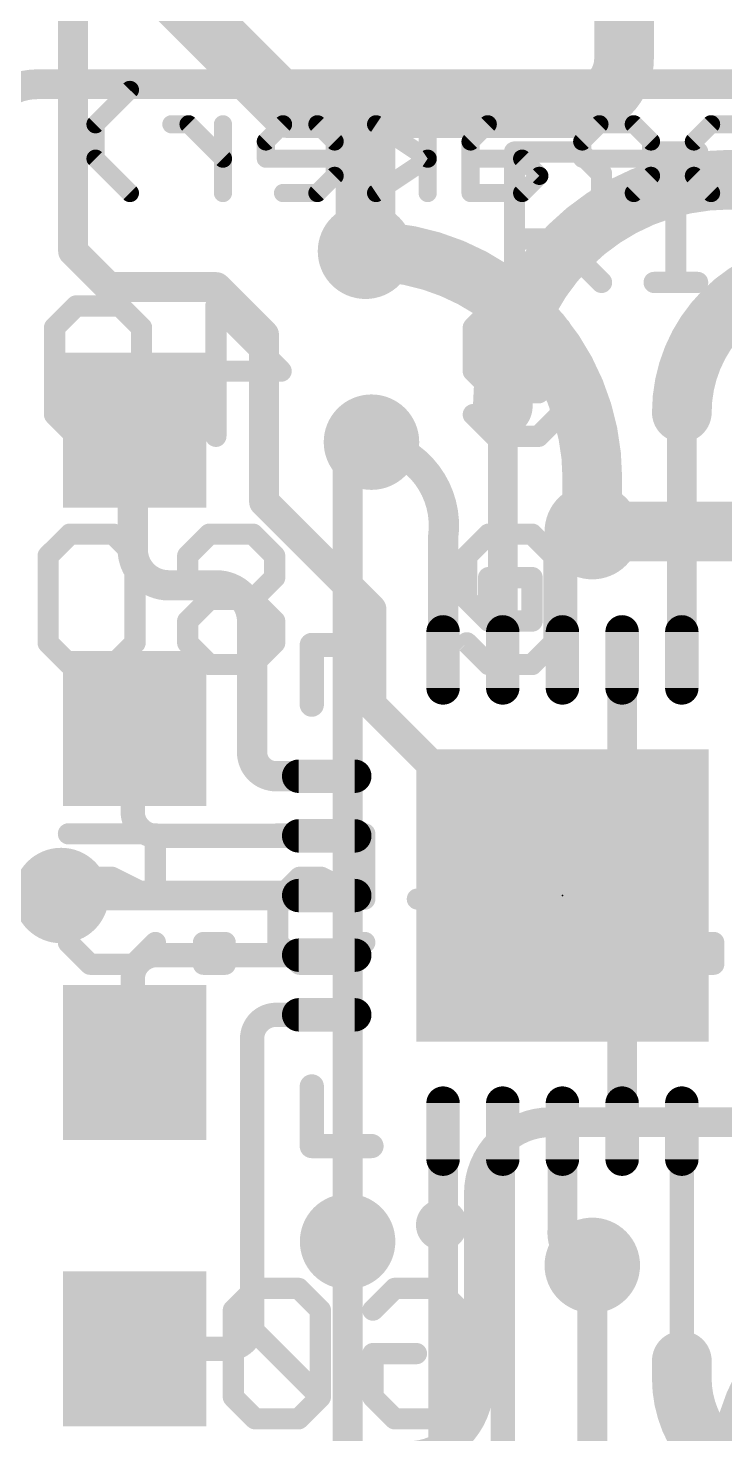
# Model space of a CAD drawing. Extents: x 0 to 23.1, y -0.1 to 28.2.
# Drawn here: x 6.02 to 11.86, y 9.49 to 21.27 of the extents above; entities that cross this region are included whole.
import ezdxf

# ---------------------------------------------------------------- set-up
doc = ezdxf.new("R2010")
doc.units = 0
for name, color, linetype in [('1', 12, 'CONTINUOUS'), ('16', 132, 'CONTINUOUS'), ('18', 110, 'CONTINUOUS'), ('21', 40, 'CONTINUOUS'), ('22', 6, 'CONTINUOUS'), ('23', 53, 'CONTINUOUS')]:
    doc.layers.add(name, color=color, linetype=linetype)

# ---------------------------------------------------------------- blocks, each defined once
blk = doc.blocks.new('RECT')
blk.add_solid([(-0.5, -0.5), (0.5, -0.5), (-0.5, 0.5), (0.5, 0.5)])
blk = doc.blocks.new('RECT44800X120000R100')
at = {"const_width": 0.14}
blk.add_lwpolyline([(0.07, -0.235), (0.07, 0.235, 0.4142), (0, 0.305), (0, 0.305, 0.4142), (-0.07, 0.235), (-0.07, -0.235, 0.4142), (0, -0.305), (0, -0.305, 0.4142)], format="xyb", close=True, dxfattribs=at)
blk.add_solid([(-0.0254, -0.2604), (0.0254, -0.2604), (-0.0254, 0.2604), (0.0254, 0.2604)])
blk = doc.blocks.new('ROUNDV')
at = {"const_width": 0.5}
blk.add_lwpolyline([(0, -0.25, 1), (0, 0.25, 1), (0, -0.25)], format="xyb", dxfattribs=at)

msp = doc.modelspace()

# ---------------------------------------------------------------- linework, layer by layer
at = {"layer": '1'}
for points, const_width in [([(11.016, 22), (11.016, 21.016)], 0.5), ([(6.9, 21.9), (8, 20.8)], 0.5), ([(6.4, 19.4), (6.4, 21.4)], 0.25), ([(8.2, 20.6), (8, 20.8)], 0.5), ([(9, 20.6), (8.2, 20.6)], 0.5), ([(10.6, 20.6), (9, 20.6)], 0.5), ([(8.85, 19.4), (8.85, 20.45)], 0.5), ([(11.9, 20), (18.8, 20)], 0.5), ([(6.7, 19.1), (6.4, 19.4)], 0.25), ([(7.6, 19.1), (6.7, 19.1)], 0.25), ([(8, 18.7), (7.6, 19.1)], 0.25), ([(8, 18.6), (8, 18.7)], 0.25), ([(8, 17.3), (8, 18.6)], 0.25), ([(10, 17.7), (10, 18.1)], 0.25), ([(11.5, 17.65), (11.5, 18.0484)], 0.25), ([(6.9, 16.9), (6.9, 17.884)], 0.254), ([(10, 15.975), (10, 17.7)], 0.25), ([(11.5, 15.975), (11.5, 17.65)], 0.25), ([(8.9, 16.4), (8, 17.3)], 0.25), ([(9.5, 15.975), (9.5, 17)], 0.254), ([(10.5, 16.8), (10.75, 17.05)], 0.25), ([(10.5, 15.975), (10.5, 16.8)], 0.25), ([(7.6, 16.6), (7.2, 16.6)], 0.254), ([(8.9, 15.6), (8.9, 16.4)], 0.25), ([(7.9, 15.2), (7.9, 16.3)], 0.254), ([(11, 15.975), (11, 15.1)], 0.25), ([(9.6, 14.9), (8.9, 15.6)], 0.25), ([(6.9, 14.7), (6.9, 15.384)], 0.2032), ([(11, 15.1), (10.8, 14.9)], 0.25), ([(8.525, 15), (8.1, 15)], 0.254), ([(10.8, 14.9), (9.6, 14.9)], 0.25), ([(10.8, 14.9), (10.8, 14.3)], 0.25), ([(8.525, 14.5), (7.1, 14.5)], 0.2032), ([(10.8, 14.3), (10.5, 14)], 0.25), ([(8.525, 14), (6.3, 14)], 0.25), ([(11, 13.5), (10.5, 14)], 0.25), ([(8.525, 13.5), (7.1, 13.5)], 0.2032), ([(11, 12.025), (11, 13.5)], 0.25), ([(6.9, 13.3), (6.9, 12.616)], 0.2032), ([(8.525, 13), (8.1, 13)], 0.2032), ([(7.9, 12.8), (7.9, 10.4)], 0.2032), ([(9.5, 8.4), (9.5, 12.025)], 0.25), ([(10.5, 12.025), (10.5, 11.2)], 0.25), ([(10, 12.025), (10, 8.9)], 0.2032), ([(11.5, 12.025), (11.5, 10.1)], 0.2032), ([(8.7, 11.1), (8.7, 9.8)], 0.25), ([(7.7, 10.2), (6.916, 10.2)], 0.2032), ([(11.5, 10.1), (11.5, 9.9516)], 0.5), ([(8.7, 9.3), (8.7, 9.8)], 0.25)]:
    msp.add_lwpolyline(points, dxfattribs=dict(at, const_width=const_width))
for points, const_width in [([(10.6, 20.6, 0.4142), (11.016, 21.016)], 0.5), ([(11.141, 21.016, 1), (10.891, 21.016)], 0.25), ([(10.891, 21.016, 1), (11.141, 21.016)], 0.25), ([(8.0884, 20.8884, 1), (7.9116, 20.7116)], 0.25), ([(7.9116, 20.7116, 1), (8.0884, 20.8884)], 0.25), ([(8.2, 20.725, 1), (8.2, 20.475)], 0.25), ([(8.1116, 20.5116, 1), (8.2884, 20.6884)], 0.25), ([(9, 20.6, 0.4142), (8.85, 20.45)], 0.5), ([(9, 20.725, 1), (9, 20.475)], 0.25), ([(9, 20.475, 1), (9, 20.725)], 0.25), ([(9, 20.475, 1), (9, 20.725)], 0.25), ([(10.6, 20.725, 1), (10.6, 20.475)], 0.25), ([(10.6, 20.475, 1), (10.6, 20.725)], 0.25), ([(8.975, 20.45, 1), (8.725, 20.45)], 0.25), ([(8.725, 20.45, 1), (8.975, 20.45)], 0.25), ([(11.9, 20, 0.4142), (10, 18.1)], 0.5), ([(11.9, 20.125, 1), (11.9, 19.875)], 0.25), ([(11.9, 19.875, 1), (11.9, 20.125)], 0.25), ([(6.4442, 19.4442, 1), (6.3558, 19.3558)], 0.125), ([(6.3375, 19.4, 1), (6.4625, 19.4)], 0.125), ([(8.725, 19.4, 1), (8.975, 19.4)], 0.25), ([(12.7, 19.2484, 0.4142), (11.5, 18.0484)], 0.5), ([(6.7, 19.1625, 1), (6.7, 19.0375)], 0.125), ([(6.6558, 19.0558, 1), (6.7442, 19.1442)], 0.125), ([(7.6442, 19.1442, 1), (7.5558, 19.0558)], 0.125), ([(7.6, 19.0375, 1), (7.6, 19.1625)], 0.125), ([(8.0625, 18.7, 1), (7.9375, 18.7)], 0.125), ([(7.9558, 18.6558, 1), (8.0442, 18.7442)], 0.125), ([(8.0625, 18.6, 1), (7.9375, 18.6)], 0.125), ([(7.9375, 18.6, 1), (8.0625, 18.6)], 0.125), ([(9.875, 18.1, 1), (10.125, 18.1)], 0.25), ([(10.0625, 18.1, 1), (9.9375, 18.1)], 0.125), ([(11.375, 18.0484, 1), (11.625, 18.0484)], 0.25), ([(11.5625, 18.0484, 1), (11.4375, 18.0484)], 0.125), ([(6.916, 17.9, 0.4142), (6.9, 17.884)], 0.254), ([(6.9635, 17.884, 1), (6.8365, 17.884)], 0.127), ([(6.8365, 17.884, 1), (6.9635, 17.884)], 0.127), ([(6.916, 17.8365, 1), (6.916, 17.9635)], 0.127), ([(9.5, 17, 0.4142), (8.9, 17.8)], 0.254), ([(8.909, 17.8629, 1), (8.891, 17.7371)], 0.127), ([(10.0625, 17.7, 1), (9.9375, 17.7)], 0.125), ([(9.9375, 17.7, 1), (10.0625, 17.7)], 0.125), ([(11.5625, 17.65, 1), (11.4375, 17.65)], 0.125), ([(11.4375, 17.65, 1), (11.5625, 17.65)], 0.125), ([(8.0442, 17.3442, 1), (7.9558, 17.2558)], 0.125), ([(7.9375, 17.3, 1), (8.0625, 17.3)], 0.125), ([(9.5635, 17, 1), (9.4365, 17)], 0.127), ([(10.7942, 17.0058, 1), (10.7058, 17.0942)], 0.125), ([(6.9, 16.9, 0.4142), (7.2, 16.6)], 0.254), ([(6.9635, 16.9, 1), (6.8365, 16.9)], 0.127), ([(9.4371, 17.009, 1), (9.5629, 16.991)], 0.127), ([(6.8365, 16.9, 1), (6.9635, 16.9)], 0.127), ([(10.5625, 16.8, 1), (10.4375, 16.8)], 0.125), ([(10.4558, 16.8442, 1), (10.5442, 16.7558)], 0.125), ([(7.2, 16.6635, 1), (7.2, 16.5365)], 0.127), ([(7.2, 16.5365, 1), (7.2, 16.6635)], 0.127), ([(7.9, 16.3, 0.4142), (7.6, 16.6)], 0.254), ([(7.6, 16.6635, 1), (7.6, 16.5365)], 0.127), ([(7.6, 16.5365, 1), (7.6, 16.6635)], 0.127), ([(8.9625, 16.4, 1), (8.8375, 16.4)], 0.125), ([(8.8558, 16.3558, 1), (8.9442, 16.4442)], 0.125), ([(7.9635, 16.3, 1), (7.8365, 16.3)], 0.127), ([(7.8365, 16.3, 1), (7.9635, 16.3)], 0.127), ([(9.4365, 15.975, 1), (9.5635, 15.975)], 0.127), ([(9.9375, 15.975, 1), (10.0625, 15.975)], 0.125), ([(10.4375, 15.975, 1), (10.5625, 15.975)], 0.125), ([(11.0625, 15.975, 1), (10.9375, 15.975)], 0.125), ([(11.4375, 15.975, 1), (11.5625, 15.975)], 0.125), ([(8.9442, 15.6442, 1), (8.8558, 15.5558)], 0.125), ([(8.8375, 15.6, 1), (8.9625, 15.6)], 0.125), ([(6.916, 15.4, 0.4142), (6.9, 15.384)], 0.2032), ([(6.9508, 15.384, 1), (6.8492, 15.384)], 0.1016), ([(6.916, 15.3492, 1), (6.916, 15.4508)], 0.1016), ([(6.8492, 15.384, 1), (6.9508, 15.384)], 0.1016), ([(7.9, 15.2, 0.4142), (8.1, 15)], 0.254), ([(7.9635, 15.2, 1), (7.8365, 15.2)], 0.127), ([(7.8365, 15.2, 1), (7.9635, 15.2)], 0.127), ([(11.0442, 15.0558, 1), (10.9558, 15.1442)], 0.125), ([(8.1, 15.0635, 1), (8.1, 14.9365)], 0.127), ([(8.1, 14.9365, 1), (8.1, 15.0635)], 0.127), ([(8.525, 14.9365, 1), (8.525, 15.0635)], 0.127), ([(10.9375, 15.1, 1), (11.0625, 15.1)], 0.125), ([(9.6, 14.9625, 1), (9.6, 14.8375)], 0.125), ([(9.5558, 14.8558, 1), (9.6442, 14.9442)], 0.125), ([(10.8625, 14.9, 1), (10.7375, 14.9)], 0.125), ([(10.7558, 14.9442, 1), (10.8442, 14.8558)], 0.125), ([(10.8, 14.8375, 1), (10.8, 14.9625)], 0.125), ([(6.9, 14.7, 0.4142), (7.1, 14.5)], 0.2032), ([(6.9508, 14.7, 1), (6.8492, 14.7)], 0.1016), ([(6.8492, 14.7, 1), (6.9508, 14.7)], 0.1016), ([(7.1, 14.5508, 1), (7.1, 14.4492)], 0.1016), ([(7.1, 14.4492, 1), (7.1, 14.5508)], 0.1016), ([(8.525, 14.4492, 1), (8.525, 14.5508)], 0.1016), ([(10.8442, 14.2558, 1), (10.7558, 14.3442)], 0.125), ([(10.7375, 14.3, 1), (10.8625, 14.3)], 0.125), ([(6.3, 14.0625, 1), (6.3, 13.9375)], 0.125), ([(8.525, 13.9375, 1), (8.525, 14.0625)], 0.125), ([(10.5442, 14.0442, 1), (10.4558, 13.9558)], 0.125), ([(10.4558, 14.0442, 1), (10.5442, 13.9558)], 0.125), ([(7.1, 13.5, 0.4142), (6.9, 13.3)], 0.2032), ([(7.1, 13.5508, 1), (7.1, 13.4492)], 0.1016), ([(7.1, 13.4492, 1), (7.1, 13.5508)], 0.1016), ([(8.525, 13.4492, 1), (8.525, 13.5508)], 0.1016), ([(11.0625, 13.5, 1), (10.9375, 13.5)], 0.125), ([(10.9558, 13.4558, 1), (11.0442, 13.5442)], 0.125), ([(6.9508, 13.3, 1), (6.8492, 13.3)], 0.1016), ([(6.8492, 13.3, 1), (6.9508, 13.3)], 0.1016), ([(8.1, 13, 0.4142), (7.9, 12.8)], 0.2032), ([(8.1, 13.0508, 1), (8.1, 12.9492)], 0.1016), ([(8.1, 12.9492, 1), (8.1, 13.0508)], 0.1016), ([(8.525, 12.9492, 1), (8.525, 13.0508)], 0.1016), ([(7.9508, 12.8, 1), (7.8492, 12.8)], 0.1016), ([(7.8492, 12.8, 1), (7.9508, 12.8)], 0.1016), ([(6.9, 12.616, 0.4142), (6.916, 12.6)], 0.2032), ([(6.9508, 12.616, 1), (6.8492, 12.616)], 0.1016), ([(6.8492, 12.616, 1), (6.9508, 12.616)], 0.1016), ([(6.916, 12.5492, 1), (6.916, 12.6508)], 0.1016), ([(9.5625, 12.025, 1), (9.4375, 12.025)], 0.125), ([(10.5625, 12.025, 1), (10.4375, 12.025)], 0.125), ([(10.0508, 12.025, 1), (9.9492, 12.025)], 0.1016), ([(10.9375, 12.025, 1), (11.0625, 12.025)], 0.125), ([(11.5508, 12.025, 1), (11.4492, 12.025)], 0.1016), ([(10.5, 11.2, 0.4142), (10.75, 10.9)], 0.25), ([(10.5622, 11.1943, 1), (10.4378, 11.2057)], 0.125), ([(8.7625, 11.1, 1), (8.6375, 11.1)], 0.125), ([(10.4375, 11.2, 1), (10.5625, 11.2)], 0.125), ([(10.7443, 10.8378, 1), (10.7557, 10.9622)], 0.125), ([(7.7, 10.2, 0.4142), (7.9, 10.4)], 0.2032), ([(7.9508, 10.4, 1), (7.8492, 10.4)], 0.1016), ([(7.8492, 10.4, 1), (7.9508, 10.4)], 0.1016), ([(6.916, 10.2508, 1), (6.916, 10.1492)], 0.1016), ([(7.7, 10.2508, 1), (7.7, 10.1492)], 0.1016), ([(7.7, 10.1492, 1), (7.7, 10.2508)], 0.1016), ([(11.625, 10.1, 1), (11.375, 10.1)], 0.25), ([(11.5, 9.9516, 0.4142), (12.4, 9.0516)], 0.5), ([(11.625, 9.9516, 1), (11.375, 9.9516)], 0.25), ([(11.4492, 10.1, 1), (11.5508, 10.1)], 0.1016), ([(11.375, 9.9516, 1), (11.625, 9.9516)], 0.25), ([(8.7625, 9.8, 1), (8.6375, 9.8)], 0.125), ([(8.6375, 9.8, 1), (8.7625, 9.8)], 0.125)]:
    msp.add_lwpolyline(points, format="xyb", dxfattribs=dict(at, const_width=const_width))
at = {"layer": '16'}
for points, const_width in [([(6.1, 20.8, 0.4142), (5.6, 20.3)], 0.25), ([(6.1, 20.8625, 1), (6.1, 20.7375)], 0.125), ([(6.1, 20.7375, 1), (6.1, 20.8625)], 0.125), ([(10.75, 17.5, 0.4142), (8.85, 19.4)], 0.5), ([(8.85, 19.525, 1), (8.85, 19.275)], 0.25), ([(8.9442, 17.7558, 1), (8.8558, 17.8442)], 0.125), ([(8.7625, 17.6, 1), (8.6375, 17.6)], 0.125), ([(8.6558, 17.6442, 1), (8.7442, 17.5558)], 0.125), ([(10.875, 17.5, 1), (10.625, 17.5)], 0.25), ([(10.625, 17.5, 1), (10.875, 17.5)], 0.25), ([(10.75, 17.175, 1), (10.75, 16.925)], 0.25), ([(10.625, 17.05, 1), (10.875, 17.05)], 0.25), ([(10.4, 12.1, 0.4142), (9.8, 11.5)], 0.25), ([(10.4, 12.1625, 1), (10.4, 12.0375)], 0.125), ([(10.4, 12.0375, 1), (10.4, 12.1625)], 0.125), ([(9.8625, 11.5, 1), (9.7375, 11.5)], 0.125), ([(9.7375, 11.5, 1), (9.8625, 11.5)], 0.125), ([(8.6375, 11.1, 1), (8.7625, 11.1)], 0.125), ([(10.8125, 10.9, 1), (10.6875, 10.9)], 0.125), ([(13.4, 10.6, 0.4142), (12, 9.2)], 0.5), ([(9.2, 9.3, 0.4142), (9.8, 9.9)], 0.25), ([(9.8625, 9.9, 1), (9.7375, 9.9)], 0.125), ([(9.7375, 9.9, 1), (9.8625, 9.9)], 0.125)]:
    msp.add_lwpolyline(points, format="xyb", dxfattribs=dict(at, const_width=const_width))
for points, const_width in [([(15.9, 20.8), (6.1, 20.8)], 0.25), ([(8.7, 17.6), (8.9, 17.8)], 0.25), ([(8.7, 11.1), (8.7, 17.6)], 0.25), ([(10.75, 17.05), (10.75, 17.5)], 0.5), ([(13.85, 17.05), (10.75, 17.05)], 0.5), ([(13.1, 12.1), (10.4, 12.1)], 0.25), ([(9.8, 11.5), (9.8, 9.9)], 0.25), ([(10.75, 10.9), (10.75, 9)], 0.25)]:
    msp.add_lwpolyline(points, dxfattribs=dict(at, const_width=const_width))
at = {"layer": '21'}
for points, const_width in [([(10.0987, 19.1389), (10.0987, 20.232)], 0.1778), ([(10.0987, 20.232), (10.6453, 20.232)], 0.1778), ([(10.6453, 20.232), (10.8275, 20.0498)], 0.1778), ([(11.2681, 20.232), (11.6325, 20.232)], 0.1778), ([(11.4503, 19.1389), (11.4503, 20.232)], 0.1778), ([(10.8275, 20.0498), (10.8275, 19.6855)], 0.1778), ([(10.8275, 19.6855), (10.6453, 19.5033)], 0.1778), ([(10.6453, 19.5033), (10.0987, 19.5033)], 0.1778), ([(10.4631, 19.5033), (10.8275, 19.1389)], 0.1778), ([(11.2681, 19.1389), (11.6325, 19.1389)], 0.1778), ([(8.9, 16.1), (8.4, 16.1)], 0.2032), ([(8.4, 16.1), (8.4, 15.6)], 0.2032), ([(8.4, 12.4), (8.4, 11.9)], 0.2032), ([(8.4, 11.9), (8.9, 11.9)], 0.2032)]:
    msp.add_lwpolyline(points, dxfattribs=dict(at, const_width=const_width))
for points, const_width in [([(10.1432, 20.232, 1), (10.0543, 20.232)], 0.0889), ([(10.0987, 20.2765, 1), (10.0987, 20.1876)], 0.0889), ([(10.6767, 20.2635, 1), (10.6138, 20.2006)], 0.0889), ([(10.6453, 20.1876, 1), (10.6453, 20.2765)], 0.0889), ([(11.2681, 20.2765, 1), (11.2681, 20.1876)], 0.0889), ([(11.4947, 20.232, 1), (11.4058, 20.232)], 0.0889), ([(11.6325, 20.1876, 1), (11.6325, 20.2765)], 0.0889), ([(10.8719, 20.0498, 1), (10.783, 20.0498)], 0.0889), ([(10.796, 20.0184, 1), (10.8589, 20.0813)], 0.0889), ([(10.783, 19.6855, 1), (10.8719, 19.6855)], 0.0889), ([(10.8589, 19.654, 1), (10.796, 19.7169)], 0.0889), ([(10.0987, 19.5477, 1), (10.0987, 19.4588)], 0.0889), ([(10.4945, 19.5347, 1), (10.4316, 19.4718)], 0.0889), ([(10.6138, 19.5347, 1), (10.6767, 19.4718)], 0.0889), ([(10.6453, 19.4588, 1), (10.6453, 19.5477)], 0.0889), ([(10.796, 19.1075, 1), (10.8589, 19.1703)], 0.0889), ([(11.2681, 19.1834, 1), (11.2681, 19.0944)], 0.0889), ([(11.6325, 19.0944, 1), (11.6325, 19.1834)], 0.0889), ([(10.0543, 19.1389, 1), (10.1432, 19.1389)], 0.0889), ([(11.4058, 19.1389, 1), (11.4947, 19.1389)], 0.0889), ([(8.4, 16.1508, 1), (8.4, 16.0492)], 0.1016), ([(8.4508, 16.1, 1), (8.3492, 16.1)], 0.1016), ([(8.9, 16.0492, 1), (8.9, 16.1508)], 0.1016), ([(8.3492, 15.6, 1), (8.4508, 15.6)], 0.1016), ([(8.4508, 12.4, 1), (8.3492, 12.4)], 0.1016), ([(8.4, 11.9508, 1), (8.4, 11.8492)], 0.1016), ([(8.3492, 11.9, 1), (8.4508, 11.9)], 0.1016), ([(8.9, 11.8492, 1), (8.9, 11.9508)], 0.1016), ([(9.488, 11.1258, 1), (9.488, 11.353, 1), (9.488, 11.1258)], 0.2032)]:
    msp.add_lwpolyline(points, format="xyb", dxfattribs=dict(at, const_width=const_width))
at = {"layer": '22'}
for points, const_width in [([(6.5881, 20.4644), (6.8762, 20.7525)], 0.1524), ([(9.3709, 19.8882), (9.3709, 20.7525)], 0.1524), ([(6.5881, 20.1763), (6.5881, 20.4644)], 0.1524), ([(7.3677, 20.4644), (7.2236, 20.4644)], 0.1524), ([(7.6558, 20.1763), (7.3677, 20.4644)], 0.1524), ([(7.6558, 19.8882), (7.6558, 20.4644)], 0.1524), ([(8.1591, 20.4644), (8.0151, 20.3204)], 0.1524), ([(8.4472, 20.4644), (8.1591, 20.4644)], 0.1524), ([(8.5913, 20.3204), (8.4472, 20.4644)], 0.1524), ([(9.3709, 20.1763), (8.9387, 20.4644)], 0.1524), ([(9.8742, 20.4644), (9.7302, 20.3204)], 0.1524), ([(10.1624, 20.4644), (9.8742, 20.4644)], 0.1524), ([(10.8098, 20.4644), (10.6657, 20.3204)], 0.1524), ([(11.0979, 20.4644), (10.8098, 20.4644)], 0.1524), ([(11.2419, 20.3204), (11.0979, 20.4644)], 0.1524), ([(11.7453, 20.4644), (11.6012, 20.3204)], 0.1524), ([(12.1775, 20.4644), (11.7453, 20.4644)], 0.1524), ([(8.0151, 20.3204), (8.0151, 20.1763)], 0.1524), ([(8.5913, 20.0323), (8.5913, 20.3204)], 0.1524), ([(9.7302, 20.3204), (9.7302, 19.8882)], 0.1524), ([(10.6657, 20.3204), (10.6657, 20.1763)], 0.1524), ([(11.2419, 20.0323), (11.2419, 20.3204)], 0.1524), ([(11.6012, 20.3204), (11.6012, 20.0323)], 0.1524), ([(6.8762, 19.8882), (6.5881, 20.1763)], 0.1524), ([(8.0151, 20.1763), (8.5913, 20.1763)], 0.1524), ([(8.9387, 19.8882), (9.3709, 20.1763)], 0.1524), ([(10.1624, 20.1763), (9.7302, 20.1763)], 0.1524), ([(10.3064, 20.0323), (10.1624, 20.1763)], 0.1524), ([(10.6657, 20.1763), (11.2419, 20.1763)], 0.1524), ([(8.4472, 19.8882), (8.5913, 20.0323)], 0.1524), ([(10.1624, 19.8882), (10.3064, 20.0323)], 0.1524), ([(11.0979, 19.8882), (11.2419, 20.0323)], 0.1524), ([(11.6012, 20.0323), (11.7453, 19.8882)], 0.1524), ([(8.1591, 19.8882), (8.4472, 19.8882)], 0.1524), ([(9.7302, 19.8882), (10.1624, 19.8882)], 0.1524), ([(10.8098, 19.8882), (11.0979, 19.8882)], 0.1524), ([(11.7453, 19.8882), (12.1775, 19.8882)], 0.1524), ([(6.2449, 18.7598), (6.4271, 18.942)], 0.1778), ([(6.4271, 18.942), (6.7914, 18.942)], 0.1778), ([(6.7914, 18.942), (6.9736, 18.7598)], 0.1778), ([(7.5965, 17.8489), (7.5965, 18.942)], 0.1778), ([(7.5965, 18.942), (8.143, 18.3955)], 0.1778), ([(9.9352, 18.942), (9.7531, 18.7598)], 0.1778), ([(10.2996, 18.942), (9.9352, 18.942)], 0.1778), ([(10.4818, 18.7598), (10.2996, 18.942)], 0.1778), ([(6.2449, 18.0311), (6.2449, 18.7598)], 0.1778), ([(6.9736, 18.7598), (6.9736, 18.0311)], 0.1778), ([(9.7531, 18.7598), (9.7531, 18.3955)], 0.1778), ([(10.4818, 18.0311), (10.4818, 18.7598)], 0.1778), ([(10.2996, 18.5777), (9.9352, 18.5777)], 0.1778), ([(9.9352, 18.5777), (9.9352, 18.2133)], 0.1778), ([(10.2996, 18.2133), (10.2996, 18.5777)], 0.1778), ([(8.143, 18.3955), (7.4143, 18.3955)], 0.1778), ([(9.7531, 18.3955), (9.9352, 18.2133)], 0.1778), ([(9.9352, 18.2133), (10.2996, 18.2133)], 0.1778), ([(6.4271, 17.8489), (6.2449, 18.0311)], 0.1778), ([(6.9736, 18.0311), (6.7914, 17.8489)], 0.1778), ([(9.7531, 18.0311), (9.9352, 17.8489)], 0.1778), ([(10.2996, 17.8489), (10.4818, 18.0311)], 0.1778), ([(6.7914, 17.8489), (6.4271, 17.8489)], 0.1778), ([(9.9352, 17.8489), (10.2996, 17.8489)], 0.1778), ([(6.1909, 16.8468), (6.3731, 17.029)], 0.1778), ([(6.3731, 17.029), (6.7374, 17.029)], 0.1778), ([(6.7374, 17.029), (6.9196, 16.8468)], 0.1778), ([(7.5425, 17.029), (7.3603, 16.8468)], 0.1778), ([(7.9068, 17.029), (7.5425, 17.029)], 0.1778), ([(8.089, 16.8468), (7.9068, 17.029)], 0.1778), ([(9.8812, 17.029), (9.6991, 16.8468)], 0.1778), ([(10.2456, 17.029), (9.8812, 17.029)], 0.1778), ([(10.4278, 16.8468), (10.2456, 17.029)], 0.1778), ([(6.1909, 16.1181), (6.1909, 16.8468)], 0.1778), ([(6.9196, 16.8468), (6.9196, 16.1181)], 0.1778), ([(7.3603, 16.8468), (7.3603, 16.6647)], 0.1778), ([(8.089, 16.6647), (8.089, 16.8468)], 0.1778), ([(9.6991, 16.8468), (9.6991, 16.4825)], 0.1778), ([(10.4278, 16.1181), (10.4278, 16.8468)], 0.1778), ([(7.3603, 16.6647), (7.5425, 16.4825)], 0.1778), ([(7.9068, 16.4825), (8.089, 16.6647)], 0.1778), ([(10.2456, 16.6647), (9.8812, 16.6647)], 0.1778), ([(9.8812, 16.6647), (9.8812, 16.3003)], 0.1778), ([(10.2456, 16.3003), (10.2456, 16.6647)], 0.1778), ([(7.5425, 16.4825), (7.3603, 16.3003)], 0.1778), ([(7.9068, 16.4825), (7.5425, 16.4825)], 0.1778), ([(8.089, 16.3003), (7.9068, 16.4825)], 0.1778), ([(9.6991, 16.4825), (9.8812, 16.3003)], 0.1778), ([(7.3603, 16.3003), (7.3603, 16.1181)], 0.1778), ([(8.089, 16.1181), (8.089, 16.3003)], 0.1778), ([(9.8812, 16.3003), (10.2456, 16.3003)], 0.1778), ([(6.3731, 15.9359), (6.1909, 16.1181)], 0.1778), ([(6.9196, 16.1181), (6.7374, 15.9359)], 0.1778), ([(7.3603, 16.1181), (7.5425, 15.9359)], 0.1778), ([(7.9068, 15.9359), (8.089, 16.1181)], 0.1778), ([(9.6991, 16.1181), (9.8812, 15.9359)], 0.1778), ([(10.2456, 15.9359), (10.4278, 16.1181)], 0.1778), ([(6.7374, 15.9359), (6.3731, 15.9359)], 0.1778), ([(7.5425, 15.9359), (7.9068, 15.9359)], 0.1778), ([(9.8812, 15.9359), (10.2456, 15.9359)], 0.1778), ([(6.3611, 14.517), (7.0898, 14.517)], 0.1778), ([(7.0898, 14.517), (7.0898, 13.9705)], 0.1778), ([(8.1152, 14.517), (8.8439, 14.517)], 0.1778), ([(8.8439, 14.517), (8.8439, 13.9705)], 0.1778), ([(10.454, 14.517), (11.1827, 14.517)], 0.1778), ([(11.1827, 14.517), (11.1827, 13.9705)], 0.1778), ([(6.5433, 14.1527), (6.3611, 13.9705)], 0.1778), ([(6.7255, 14.1527), (6.5433, 14.1527)], 0.1778), ([(7.0898, 13.9705), (6.7255, 14.1527)], 0.1778), ([(8.2974, 14.1527), (8.1152, 13.9705)], 0.1778), ([(8.4796, 14.1527), (8.2974, 14.1527)], 0.1778), ([(8.8439, 13.9705), (8.4796, 14.1527)], 0.1778), ([(10.6362, 14.1527), (10.454, 13.9705)], 0.1778), ([(10.8183, 14.1527), (10.6362, 14.1527)], 0.1778), ([(11.1827, 13.9705), (10.8183, 14.1527)], 0.1778), ([(6.3611, 13.9705), (6.3611, 13.6061)], 0.1778), ([(8.1152, 13.9705), (8.1152, 13.6061)], 0.1778), ([(10.0133, 13.9705), (9.2846, 13.9705)], 0.1778), ([(10.454, 13.9705), (10.454, 13.6061)], 0.1778), ([(6.3611, 13.6061), (6.5433, 13.4239)], 0.1778), ([(6.9076, 13.4239), (7.0898, 13.6061)], 0.1778), ([(7.6745, 13.6061), (7.4923, 13.6061)], 0.1778), ([(7.4923, 13.6061), (7.4923, 13.4239)], 0.1778), ([(7.6745, 13.4239), (7.6745, 13.6061)], 0.1778), ([(8.1152, 13.6061), (8.2974, 13.4239)], 0.1778), ([(8.6617, 13.4239), (8.8439, 13.6061)], 0.1778), ([(10.454, 13.6061), (10.6362, 13.4239)], 0.1778), ([(11.0005, 13.4239), (11.1827, 13.6061)], 0.1778), ([(11.7674, 13.6061), (11.5852, 13.6061)], 0.1778), ([(11.5852, 13.6061), (11.5852, 13.4239)], 0.1778), ([(11.7674, 13.4239), (11.7674, 13.6061)], 0.1778), ([(6.5433, 13.4239), (6.9076, 13.4239)], 0.1778), ([(7.4923, 13.4239), (7.6745, 13.4239)], 0.1778), ([(8.2974, 13.4239), (8.6617, 13.4239)], 0.1778), ([(10.6362, 13.4239), (11.0005, 13.4239)], 0.1778), ([(11.5852, 13.4239), (11.7674, 13.4239)], 0.1778), ([(7.9252, 10.707), (7.743, 10.5248)], 0.1778), ([(8.2895, 10.707), (7.9252, 10.707)], 0.1778), ([(8.4717, 10.5248), (8.2895, 10.707)], 0.1778), ([(8.9124, 10.5248), (9.0946, 10.707)], 0.1778), ([(9.0946, 10.707), (9.4589, 10.707)], 0.1778), ([(9.4589, 10.707), (9.6411, 10.5248)], 0.1778), ([(7.743, 10.5248), (7.743, 9.7961)], 0.1778), ([(8.4717, 9.7961), (7.743, 10.5248)], 0.1778), ([(8.4717, 9.7961), (8.4717, 10.5248)], 0.1778), ([(9.6411, 10.5248), (9.6411, 9.7961)], 0.1778), ([(8.9124, 9.7961), (8.9124, 10.1605)], 0.1778), ([(8.9124, 10.1605), (9.2767, 10.1605)], 0.1778), ([(7.743, 9.7961), (7.9252, 9.6139)], 0.1778), ([(8.2895, 9.6139), (8.4717, 9.7961)], 0.1778), ([(9.0946, 9.6139), (8.9124, 9.7961)], 0.1778), ([(9.6411, 9.7961), (9.4589, 9.6139)], 0.1778), ([(7.9252, 9.6139), (8.2895, 9.6139)], 0.1778), ([(9.4589, 9.6139), (9.0946, 9.6139)], 0.1778)]:
    msp.add_lwpolyline(points, dxfattribs=dict(at, const_width=const_width))
for points, const_width in [([(6.9031, 20.7256, 1), (6.8492, 20.7795)], 0.0762), ([(9.409, 20.7525, 1), (9.3328, 20.7525)], 0.0762), ([(6.5611, 20.4914, 1), (6.615, 20.4375)], 0.0762), ([(6.6262, 20.4644, 1), (6.55, 20.4644)], 0.0762), ([(7.2236, 20.5025, 1), (7.2236, 20.4263)], 0.0762), ([(7.3946, 20.4914, 1), (7.3407, 20.4375)], 0.0762), ([(7.3677, 20.4263, 1), (7.3677, 20.5025)], 0.0762), ([(7.6939, 20.4644, 1), (7.6177, 20.4644)], 0.0762), ([(8.1591, 20.5025, 1), (8.1591, 20.4263)], 0.0762), ([(8.1861, 20.4375, 1), (8.1322, 20.4914)], 0.0762), ([(8.4742, 20.4914, 1), (8.4203, 20.4375)], 0.0762), ([(8.4472, 20.4263, 1), (8.4472, 20.5025)], 0.0762), ([(8.9599, 20.4961, 1), (8.9176, 20.4327)], 0.0762), ([(9.8742, 20.5025, 1), (9.8742, 20.4263)], 0.0762), ([(9.9012, 20.4375, 1), (9.8473, 20.4914)], 0.0762), ([(10.1624, 20.4263, 1), (10.1624, 20.5025)], 0.0762), ([(10.8098, 20.5025, 1), (10.8098, 20.4263)], 0.0762), ([(10.8367, 20.4375, 1), (10.7828, 20.4914)], 0.0762), ([(11.1248, 20.4914, 1), (11.0709, 20.4375)], 0.0762), ([(11.0979, 20.4263, 1), (11.0979, 20.5025)], 0.0762), ([(11.7453, 20.5025, 1), (11.7453, 20.4263)], 0.0762), ([(11.7722, 20.4375, 1), (11.7183, 20.4914)], 0.0762), ([(7.9881, 20.3473, 1), (8.042, 20.2934)], 0.0762), ([(8.0532, 20.3204, 1), (7.977, 20.3204)], 0.0762), ([(8.6294, 20.3204, 1), (8.5532, 20.3204)], 0.0762), ([(8.5644, 20.2934, 1), (8.6182, 20.3473)], 0.0762), ([(9.7032, 20.3473, 1), (9.7571, 20.2934)], 0.0762), ([(9.7683, 20.3204, 1), (9.6921, 20.3204)], 0.0762), ([(10.7038, 20.3204, 1), (10.6276, 20.3204)], 0.0762), ([(10.6388, 20.3473, 1), (10.6926, 20.2934)], 0.0762), ([(11.28, 20.3204, 1), (11.2038, 20.3204)], 0.0762), ([(11.215, 20.2934, 1), (11.2689, 20.3473)], 0.0762), ([(11.6393, 20.3204, 1), (11.5631, 20.3204)], 0.0762), ([(11.5743, 20.3473, 1), (11.6282, 20.2934)], 0.0762), ([(6.615, 20.2033, 1), (6.5611, 20.1494)], 0.0762), ([(6.55, 20.1763, 1), (6.6262, 20.1763)], 0.0762), ([(7.6288, 20.1494, 1), (7.6827, 20.2033)], 0.0762), ([(8.0151, 20.2144, 1), (8.0151, 20.1382)], 0.0762), ([(7.977, 20.1763, 1), (8.0532, 20.1763)], 0.0762), ([(8.5913, 20.1382, 1), (8.5913, 20.2144)], 0.0762), ([(9.392, 20.1446, 1), (9.3498, 20.208)], 0.0762), ([(9.3498, 20.1446, 1), (9.392, 20.208)], 0.0762), ([(9.7302, 20.2144, 1), (9.7302, 20.1382)], 0.0762), ([(10.1893, 20.2033, 1), (10.1354, 20.1494)], 0.0762), ([(10.1624, 20.1382, 1), (10.1624, 20.2144)], 0.0762), ([(10.6657, 20.2144, 1), (10.6657, 20.1382)], 0.0762), ([(10.6276, 20.1763, 1), (10.7038, 20.1763)], 0.0762), ([(11.2419, 20.1382, 1), (11.2419, 20.2144)], 0.0762), ([(8.5532, 20.0323, 1), (8.6294, 20.0323)], 0.0762), ([(8.6182, 20.0053, 1), (8.5644, 20.0592)], 0.0762), ([(10.3334, 20.0053, 1), (10.2795, 20.0592)], 0.0762), ([(10.2795, 20.0053, 1), (10.3334, 20.0592)], 0.0762), ([(11.2038, 20.0323, 1), (11.28, 20.0323)], 0.0762), ([(11.2689, 20.0053, 1), (11.215, 20.0592)], 0.0762), ([(11.6282, 20.0592, 1), (11.5743, 20.0053)], 0.0762), ([(11.5631, 20.0323, 1), (11.6393, 20.0323)], 0.0762), ([(6.8492, 19.8613, 1), (6.9031, 19.9151)], 0.0762), ([(7.6177, 19.8882, 1), (7.6939, 19.8882)], 0.0762), ([(8.1591, 19.9263, 1), (8.1591, 19.8501)], 0.0762), ([(8.4203, 19.9151, 1), (8.4742, 19.8613)], 0.0762), ([(8.4472, 19.8501, 1), (8.4472, 19.9263)], 0.0762), ([(8.9176, 19.9199, 1), (8.9599, 19.8565)], 0.0762), ([(9.3328, 19.8882, 1), (9.409, 19.8882)], 0.0762), ([(9.7302, 19.9263, 1), (9.7302, 19.8501)], 0.0762), ([(9.6921, 19.8882, 1), (9.7683, 19.8882)], 0.0762), ([(10.1354, 19.9151, 1), (10.1893, 19.8613)], 0.0762), ([(10.1624, 19.8501, 1), (10.1624, 19.9263)], 0.0762), ([(10.8098, 19.9263, 1), (10.8098, 19.8501)], 0.0762), ([(11.0709, 19.9151, 1), (11.1248, 19.8613)], 0.0762), ([(11.0979, 19.8501, 1), (11.0979, 19.9263)], 0.0762), ([(11.7453, 19.9263, 1), (11.7453, 19.8501)], 0.0762), ([(11.7183, 19.8613, 1), (11.7722, 19.9151)], 0.0762), ([(6.4271, 18.9865, 1), (6.4271, 18.8976)], 0.0889), ([(6.4585, 18.9106, 1), (6.3956, 18.9735)], 0.0889), ([(6.8229, 18.9735, 1), (6.76, 18.9106)], 0.0889), ([(6.7914, 18.8976, 1), (6.7914, 18.9865)], 0.0889), ([(7.6279, 18.9735, 1), (7.565, 18.9106)], 0.0889), ([(7.6409, 18.942, 1), (7.552, 18.942)], 0.0889), ([(9.9352, 18.9865, 1), (9.9352, 18.8976)], 0.0889), ([(9.9667, 18.9106, 1), (9.9038, 18.9735)], 0.0889), ([(10.3311, 18.9735, 1), (10.2682, 18.9106)], 0.0889), ([(10.2996, 18.8976, 1), (10.2996, 18.9865)], 0.0889), ([(6.2893, 18.7598, 1), (6.2004, 18.7598)], 0.0889), ([(6.2134, 18.7913, 1), (6.2763, 18.7284)], 0.0889), ([(7.0181, 18.7598, 1), (6.9292, 18.7598)], 0.0889), ([(6.9422, 18.7284, 1), (7.0051, 18.7913)], 0.0889), ([(9.7216, 18.7913, 1), (9.7845, 18.7284)], 0.0889), ([(9.7975, 18.7598, 1), (9.7086, 18.7598)], 0.0889), ([(10.5263, 18.7598, 1), (10.4374, 18.7598)], 0.0889), ([(10.4504, 18.7284, 1), (10.5132, 18.7913)], 0.0889), ([(9.9352, 18.6221, 1), (9.9352, 18.5332)], 0.0889), ([(9.9797, 18.5777, 1), (9.8908, 18.5777)], 0.0889), ([(10.3441, 18.5777, 1), (10.2552, 18.5777)], 0.0889), ([(10.2996, 18.5332, 1), (10.2996, 18.6221)], 0.0889), ([(7.4143, 18.4399, 1), (7.4143, 18.351)], 0.0889), ([(8.1116, 18.364, 1), (8.1745, 18.4269)], 0.0889), ([(8.143, 18.351, 1), (8.143, 18.4399)], 0.0889), ([(9.7845, 18.4269, 1), (9.7216, 18.364)], 0.0889), ([(9.7086, 18.3955, 1), (9.7975, 18.3955)], 0.0889), ([(9.9352, 18.2577, 1), (9.9352, 18.1688)], 0.0889), ([(9.9038, 18.1818, 1), (9.9667, 18.2447)], 0.0889), ([(10.2996, 18.1688, 1), (10.2996, 18.2577)], 0.0889), ([(9.8908, 18.2133, 1), (9.9797, 18.2133)], 0.0889), ([(10.2552, 18.2133, 1), (10.3441, 18.2133)], 0.0889), ([(6.2004, 18.0311, 1), (6.2893, 18.0311)], 0.0889), ([(6.2763, 18.0625, 1), (6.2134, 17.9997)], 0.0889), ([(6.9292, 18.0311, 1), (7.0181, 18.0311)], 0.0889), ([(7.0051, 17.9997, 1), (6.9422, 18.0625)], 0.0889), ([(9.7845, 18.0625, 1), (9.7216, 17.9997)], 0.0889), ([(10.4374, 18.0311, 1), (10.5263, 18.0311)], 0.0889), ([(10.5132, 17.9997, 1), (10.4504, 18.0625)], 0.0889), ([(6.4271, 17.8934, 1), (6.4271, 17.8044)], 0.0889), ([(6.3956, 17.8175, 1), (6.4585, 17.8803)], 0.0889), ([(6.76, 17.8803, 1), (6.8229, 17.8175)], 0.0889), ([(6.7914, 17.8044, 1), (6.7914, 17.8934)], 0.0889), ([(9.9352, 17.8934, 1), (9.9352, 17.8044)], 0.0889), ([(9.9038, 17.8175, 1), (9.9667, 17.8803)], 0.0889), ([(10.2682, 17.8803, 1), (10.3311, 17.8175)], 0.0889), ([(10.2996, 17.8044, 1), (10.2996, 17.8934)], 0.0889), ([(7.552, 17.8489, 1), (7.6409, 17.8489)], 0.0889), ([(6.3731, 17.0735, 1), (6.3731, 16.9846)], 0.0889), ([(6.4045, 16.9976, 1), (6.3416, 17.0605)], 0.0889), ([(6.7689, 17.0605, 1), (6.706, 16.9976)], 0.0889), ([(6.7374, 16.9846, 1), (6.7374, 17.0735)], 0.0889), ([(7.5425, 17.0735, 1), (7.5425, 16.9846)], 0.0889), ([(7.5739, 16.9976, 1), (7.511, 17.0605)], 0.0889), ([(7.9383, 17.0605, 1), (7.8754, 16.9976)], 0.0889), ([(7.9068, 16.9846, 1), (7.9068, 17.0735)], 0.0889), ([(9.8812, 17.0735, 1), (9.8812, 16.9846)], 0.0889), ([(9.9127, 16.9976, 1), (9.8498, 17.0605)], 0.0889), ([(10.2771, 17.0605, 1), (10.2142, 16.9976)], 0.0889), ([(10.2456, 16.9846, 1), (10.2456, 17.0735)], 0.0889), ([(6.2353, 16.8468, 1), (6.1464, 16.8468)], 0.0889), ([(6.1594, 16.8783, 1), (6.2223, 16.8154)], 0.0889), ([(6.9641, 16.8468, 1), (6.8752, 16.8468)], 0.0889), ([(6.8882, 16.8154, 1), (6.9511, 16.8783)], 0.0889), ([(7.3288, 16.8783, 1), (7.3917, 16.8154)], 0.0889), ([(7.4047, 16.8468, 1), (7.3158, 16.8468)], 0.0889), ([(8.1335, 16.8468, 1), (8.0446, 16.8468)], 0.0889), ([(8.0576, 16.8154, 1), (8.1205, 16.8783)], 0.0889), ([(9.6676, 16.8783, 1), (9.7305, 16.8154)], 0.0889), ([(9.7435, 16.8468, 1), (9.6546, 16.8468)], 0.0889), ([(10.4723, 16.8468, 1), (10.3834, 16.8468)], 0.0889), ([(10.3964, 16.8154, 1), (10.4592, 16.8783)], 0.0889), ([(7.3917, 16.6961, 1), (7.3288, 16.6332)], 0.0889), ([(8.1205, 16.6332, 1), (8.0576, 16.6961)], 0.0889), ([(9.8812, 16.7091, 1), (9.8812, 16.6202)], 0.0889), ([(9.9257, 16.6647, 1), (9.8368, 16.6647)], 0.0889), ([(10.2901, 16.6647, 1), (10.2012, 16.6647)], 0.0889), ([(10.2456, 16.6202, 1), (10.2456, 16.7091)], 0.0889), ([(7.3158, 16.6647, 1), (7.4047, 16.6647)], 0.0889), ([(8.0446, 16.6647, 1), (8.1335, 16.6647)], 0.0889), ([(7.5425, 16.5269, 1), (7.5425, 16.438)], 0.0889), ([(7.5739, 16.451, 1), (7.511, 16.5139)], 0.0889), ([(7.511, 16.451, 1), (7.5739, 16.5139)], 0.0889), ([(7.9383, 16.5139, 1), (7.8754, 16.451)], 0.0889), ([(7.8754, 16.5139, 1), (7.9383, 16.451)], 0.0889), ([(7.9068, 16.438, 1), (7.9068, 16.5269)], 0.0889), ([(9.7305, 16.5139, 1), (9.6676, 16.451)], 0.0889), ([(9.6546, 16.4825, 1), (9.7435, 16.4825)], 0.0889), ([(7.4047, 16.3003, 1), (7.3158, 16.3003)], 0.0889), ([(8.1335, 16.3003, 1), (8.0446, 16.3003)], 0.0889), ([(9.8812, 16.3447, 1), (9.8812, 16.2558)], 0.0889), ([(10.2456, 16.2558, 1), (10.2456, 16.3447)], 0.0889), ([(7.3288, 16.3317, 1), (7.3917, 16.2688)], 0.0889), ([(8.0576, 16.2688, 1), (8.1205, 16.3317)], 0.0889), ([(9.8368, 16.3003, 1), (9.9257, 16.3003)], 0.0889), ([(9.8498, 16.2688, 1), (9.9127, 16.3317)], 0.0889), ([(10.2012, 16.3003, 1), (10.2901, 16.3003)], 0.0889), ([(6.1464, 16.1181, 1), (6.2353, 16.1181)], 0.0889), ([(6.2223, 16.1495, 1), (6.1594, 16.0867)], 0.0889), ([(6.8752, 16.1181, 1), (6.9641, 16.1181)], 0.0889), ([(6.9511, 16.0867, 1), (6.8882, 16.1495)], 0.0889), ([(7.3917, 16.1495, 1), (7.3288, 16.0867)], 0.0889), ([(7.3158, 16.1181, 1), (7.4047, 16.1181)], 0.0889), ([(8.0446, 16.1181, 1), (8.1335, 16.1181)], 0.0889), ([(8.1205, 16.0867, 1), (8.0576, 16.1495)], 0.0889), ([(9.7305, 16.1495, 1), (9.6676, 16.0867)], 0.0889), ([(10.3834, 16.1181, 1), (10.4723, 16.1181)], 0.0889), ([(10.4592, 16.0867, 1), (10.3964, 16.1495)], 0.0889), ([(6.3731, 15.9803, 1), (6.3731, 15.8915)], 0.0889), ([(6.3416, 15.9045, 1), (6.4045, 15.9673)], 0.0889), ([(6.706, 15.9673, 1), (6.7689, 15.9045)], 0.0889), ([(6.7374, 15.8915, 1), (6.7374, 15.9803)], 0.0889), ([(7.5425, 15.9803, 1), (7.5425, 15.8915)], 0.0889), ([(7.511, 15.9045, 1), (7.5739, 15.9673)], 0.0889), ([(7.8754, 15.9673, 1), (7.9383, 15.9045)], 0.0889), ([(7.9068, 15.8915, 1), (7.9068, 15.9803)], 0.0889), ([(9.8812, 15.9803, 1), (9.8812, 15.8915)], 0.0889), ([(9.8498, 15.9045, 1), (9.9127, 15.9673)], 0.0889), ([(10.2142, 15.9673, 1), (10.2771, 15.9045)], 0.0889), ([(10.2456, 15.8915, 1), (10.2456, 15.9803)], 0.0889), ([(6.3611, 14.5615, 1), (6.3611, 14.4726)], 0.0889), ([(7.1343, 14.517, 1), (7.0454, 14.517)], 0.0889), ([(7.0898, 14.4726, 1), (7.0898, 14.5615)], 0.0889), ([(8.1152, 14.5615, 1), (8.1152, 14.4726)], 0.0889), ([(8.8884, 14.517, 1), (8.7995, 14.517)], 0.0889), ([(8.8439, 14.4726, 1), (8.8439, 14.5615)], 0.0889), ([(10.454, 14.5615, 1), (10.454, 14.4726)], 0.0889), ([(11.2272, 14.517, 1), (11.1383, 14.517)], 0.0889), ([(11.1827, 14.4726, 1), (11.1827, 14.5615)], 0.0889), ([(6.5433, 14.1971, 1), (6.5433, 14.1082)], 0.0889), ([(6.5747, 14.1212, 1), (6.5118, 14.1841)], 0.0889), ([(6.7453, 14.1924, 1), (6.7056, 14.1129)], 0.0889), ([(6.7255, 14.1082, 1), (6.7255, 14.1971)], 0.0889), ([(8.2974, 14.1971, 1), (8.2974, 14.1082)], 0.0889), ([(8.3288, 14.1212, 1), (8.2659, 14.1841)], 0.0889), ([(8.4994, 14.1924, 1), (8.4597, 14.1129)], 0.0889), ([(8.4796, 14.1082, 1), (8.4796, 14.1971)], 0.0889), ([(10.6362, 14.1971, 1), (10.6362, 14.1082)], 0.0889), ([(10.6676, 14.1212, 1), (10.6047, 14.1841)], 0.0889), ([(10.8382, 14.1924, 1), (10.7985, 14.1129)], 0.0889), ([(10.8183, 14.1082, 1), (10.8183, 14.1971)], 0.0889), ([(6.4055, 13.9705, 1), (6.3166, 13.9705)], 0.0889), ([(6.3297, 14.0019, 1), (6.3925, 13.939)], 0.0889), ([(7.07, 13.9307, 1), (7.1097, 14.0102)], 0.0889), ([(8.0837, 14.0019, 1), (8.1466, 13.939)], 0.0889), ([(8.1596, 13.9705, 1), (8.0707, 13.9705)], 0.0889), ([(8.824, 13.9307, 1), (8.8638, 14.0102)], 0.0889), ([(9.2846, 14.0149, 1), (9.2846, 13.926)], 0.0889), ([(10.0133, 13.926, 1), (10.0133, 14.0149)], 0.0889), ([(10.4984, 13.9705, 1), (10.4095, 13.9705)], 0.0889), ([(10.4225, 14.0019, 1), (10.4854, 13.939)], 0.0889), ([(11.1628, 13.9307, 1), (11.2026, 14.0102)], 0.0889), ([(7.0454, 13.9705, 1), (7.1343, 13.9705)], 0.0889), ([(8.7995, 13.9705, 1), (8.8884, 13.9705)], 0.0889), ([(11.1383, 13.9705, 1), (11.2272, 13.9705)], 0.0889), ([(6.3925, 13.6375, 1), (6.3297, 13.5747)], 0.0889), ([(7.1213, 13.5747, 1), (7.0584, 13.6375)], 0.0889), ([(7.5368, 13.6061, 1), (7.4479, 13.6061)], 0.0889), ([(7.4923, 13.6505, 1), (7.4923, 13.5616)], 0.0889), ([(7.719, 13.6061, 1), (7.6301, 13.6061)], 0.0889), ([(7.6745, 13.5616, 1), (7.6745, 13.6505)], 0.0889), ([(8.1466, 13.6375, 1), (8.0837, 13.5747)], 0.0889), ([(8.8754, 13.5747, 1), (8.8125, 13.6375)], 0.0889), ([(10.4854, 13.6375, 1), (10.4225, 13.5747)], 0.0889), ([(11.2142, 13.5747, 1), (11.1513, 13.6375)], 0.0889), ([(11.5852, 13.6505, 1), (11.5852, 13.5616)], 0.0889), ([(11.6297, 13.6061, 1), (11.5408, 13.6061)], 0.0889), ([(11.8119, 13.6061, 1), (11.723, 13.6061)], 0.0889), ([(11.7674, 13.5616, 1), (11.7674, 13.6505)], 0.0889), ([(6.3166, 13.6061, 1), (6.4055, 13.6061)], 0.0889), ([(8.0707, 13.6061, 1), (8.1596, 13.6061)], 0.0889), ([(10.4095, 13.6061, 1), (10.4984, 13.6061)], 0.0889), ([(6.5433, 13.4684, 1), (6.5433, 13.3795)], 0.0889), ([(6.5118, 13.3925, 1), (6.5747, 13.4553)], 0.0889), ([(6.8762, 13.4553, 1), (6.9391, 13.3925)], 0.0889), ([(6.9076, 13.3795, 1), (6.9076, 13.4684)], 0.0889), ([(7.4923, 13.4684, 1), (7.4923, 13.3795)], 0.0889), ([(7.4479, 13.4239, 1), (7.5368, 13.4239)], 0.0889), ([(7.6301, 13.4239, 1), (7.719, 13.4239)], 0.0889), ([(7.6745, 13.3795, 1), (7.6745, 13.4684)], 0.0889), ([(8.2974, 13.4684, 1), (8.2974, 13.3795)], 0.0889), ([(8.2659, 13.3925, 1), (8.3288, 13.4553)], 0.0889), ([(8.6303, 13.4553, 1), (8.6932, 13.3925)], 0.0889), ([(8.6617, 13.3795, 1), (8.6617, 13.4684)], 0.0889), ([(10.6362, 13.4684, 1), (10.6362, 13.3795)], 0.0889), ([(10.6047, 13.3925, 1), (10.6676, 13.4553)], 0.0889), ([(10.9691, 13.4553, 1), (11.032, 13.3925)], 0.0889), ([(11.0005, 13.3795, 1), (11.0005, 13.4684)], 0.0889), ([(11.5852, 13.4684, 1), (11.5852, 13.3795)], 0.0889), ([(11.5408, 13.4239, 1), (11.6297, 13.4239)], 0.0889), ([(11.723, 13.4239, 1), (11.8119, 13.4239)], 0.0889), ([(11.7674, 13.3795, 1), (11.7674, 13.4684)], 0.0889), ([(7.9252, 10.7515, 1), (7.9252, 10.6626)], 0.0889), ([(7.9566, 10.6756, 1), (7.8937, 10.7385)], 0.0889), ([(8.321, 10.7385, 1), (8.2581, 10.6756)], 0.0889), ([(8.2895, 10.6626, 1), (8.2895, 10.7515)], 0.0889), ([(9.0946, 10.7515, 1), (9.0946, 10.6626)], 0.0889), ([(9.126, 10.6756, 1), (9.0631, 10.7385)], 0.0889), ([(9.4904, 10.7385, 1), (9.4275, 10.6756)], 0.0889), ([(9.4589, 10.6626, 1), (9.4589, 10.7515)], 0.0889), ([(7.7744, 10.5563, 1), (7.7115, 10.4934)], 0.0889), ([(7.7874, 10.5248, 1), (7.6985, 10.5248)], 0.0889), ([(8.5162, 10.5248, 1), (8.4273, 10.5248)], 0.0889), ([(9.6856, 10.5248, 1), (9.5967, 10.5248)], 0.0889), ([(7.7115, 10.5563, 1), (7.7744, 10.4934)], 0.0889), ([(8.4403, 10.4934, 1), (8.5032, 10.5563)], 0.0889), ([(8.8809, 10.5563, 1), (8.9438, 10.4934)], 0.0889), ([(9.6097, 10.4934, 1), (9.6726, 10.5563)], 0.0889), ([(8.9568, 10.1605, 1), (8.8679, 10.1605)], 0.0889), ([(8.9124, 10.2049, 1), (8.9124, 10.116)], 0.0889), ([(9.2767, 10.116, 1), (9.2767, 10.2049)], 0.0889), ([(7.7744, 9.8275, 1), (7.7115, 9.7647)], 0.0889), ([(7.6985, 9.7961, 1), (7.7874, 9.7961)], 0.0889), ([(8.4273, 9.7961, 1), (8.5162, 9.7961)], 0.0889), ([(8.5032, 9.7647, 1), (8.4403, 9.8275)], 0.0889), ([(8.4403, 9.7647, 1), (8.5032, 9.8275)], 0.0889), ([(8.9438, 9.8275, 1), (8.8809, 9.7647)], 0.0889), ([(8.8679, 9.7961, 1), (8.9568, 9.7961)], 0.0889), ([(9.5967, 9.7961, 1), (9.6856, 9.7961)], 0.0889), ([(9.6726, 9.7647, 1), (9.6097, 9.8275)], 0.0889), ([(7.9252, 9.6584, 1), (7.9252, 9.5695)], 0.0889), ([(7.8937, 9.5825, 1), (7.9566, 9.6453)], 0.0889), ([(8.2581, 9.6453, 1), (8.321, 9.5825)], 0.0889), ([(8.2895, 9.5695, 1), (8.2895, 9.6584)], 0.0889), ([(9.0946, 9.6584, 1), (9.0946, 9.5695)], 0.0889), ([(9.0631, 9.5825, 1), (9.126, 9.6453)], 0.0889), ([(9.4275, 9.6453, 1), (9.4904, 9.5825)], 0.0889), ([(9.4589, 9.5695, 1), (9.4589, 9.6584)], 0.0889)]:
    msp.add_lwpolyline(points, format="xyb", dxfattribs=dict(at, const_width=const_width))
at = {"layer": '23'}
msp.add_point((10.5, 14), dxfattribs=at)

# ---------------------------------------------------------------- block references
at = {"layer": '1'}
for p, xscale, yscale in [((6.916, 17.9), 1.2, 1.3), ((6.916, 15.4), 1.2, 1.3), ((10.5, 14), 2.45, 2.45), ((6.916, 12.6), 1.2, 1.3), ((6.916, 10.2), 1.2, 1.3)]:
    msp.add_blockref('RECT', p, dxfattribs=dict(at, xscale=xscale, yscale=yscale))
for p, rotation in [((9.5, 15.975), 180), ((10, 15.975), 180), ((10.5, 15.975), 180), ((11, 15.975), 180), ((11.5, 15.975), 180), ((8.525, 15), 270), ((8.525, 14.5), 270), ((8.525, 14), 270), ((8.525, 13.5), 270), ((8.525, 13), 270)]:
    msp.add_blockref('RECT44800X120000R100', p, dxfattribs=dict(at, rotation=rotation))
for p in [(9.5, 12.025), (10, 12.025), (10.5, 12.025), (11, 12.025), (11.5, 12.025)]:
    msp.add_blockref('RECT44800X120000R100', p, dxfattribs=at)
at = {"layer": '18', "xscale": 0.8001, "yscale": 0.8001}
for p in [(8.85, 19.4), (8.85, 19.4), (8.9, 17.8), (8.9, 17.8), (10.75, 17.05), (10.75, 17.05), (6.3, 14), (6.3, 14), (8.7, 11.1), (8.7, 11.1), (10.75, 10.9), (10.75, 10.9)]:
    msp.add_blockref('ROUNDV', p, dxfattribs=at)

doc.saveas('drawing.dxf')
